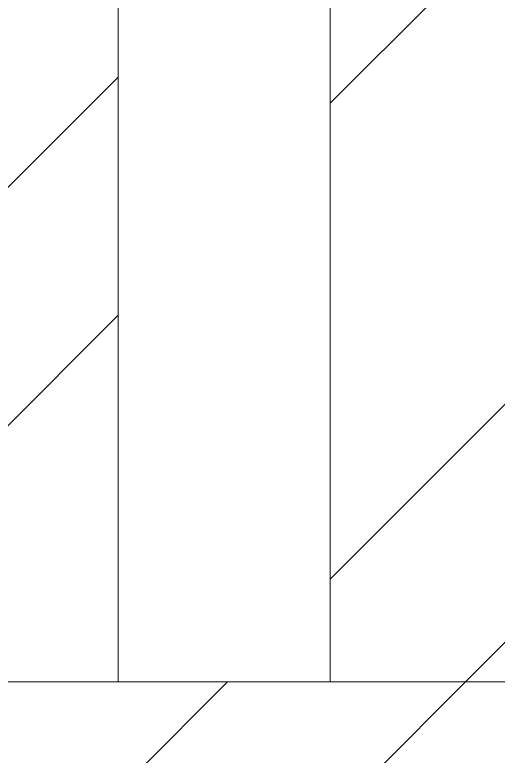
# Model space of a CAD drawing. Header units: millimetres. Extents: x -515342 to 330399, y -224905 to 507333.
# Drawn here: x 137072.4 to 137391.5, y 105402.4 to 105891.9 of the extents above; entities that cross this region are included whole.
import ezdxf

# ---------------------------------------------------------------- set-up
doc = ezdxf.new("R2010")
doc.units = ezdxf.units.MM
for name, color, linetype, lineweight in [('Стены внутренние', 7, 'Continuous', 0), ('Стены наружные', 7, 'Continuous', 0), ('Стены несущие', 7, 'Continuous', 0), ('Стены перегородки', 7, 'Continuous', 0)]:
    doc.layers.add(name, color=color, linetype=linetype, lineweight=lineweight)
pattern_1 = [(45, (136801.12, 95610.5), (-235.732, 235.732), []), (45, (136958.28, 95610.5), (-235.732, 235.732), [])]

msp = doc.modelspace()

# ---------------------------------------------------------------- hatches: boundary and pattern name
at = {"layer": 'Стены внутренние'}
h = msp.add_hatch(dxfattribs=at)
h.set_pattern_fill('FP_18', color=256, style=0, pattern_type=2)
h.set_pattern_definition(pattern_1)
h.paths.add_polyline_path([(137312.7602, 105181.3929), (137400.5296, 105181.3929), (137400.5296, 105451.3929), (136950.5296, 105451.3929), (136950.5296, 105181.3929), (137105.5687, 105181.3929)])
at = {"layer": 'Стены наружные'}
h = msp.add_hatch(dxfattribs=at)
h.set_pattern_fill('FP_18', color=256, style=0, pattern_type=2)
h.set_pattern_definition(pattern_1)
h.paths.add_polyline_path([(137140.5296, 105451.3929), (137140.5296, 106381.3929), (137020.5296, 106381.3929), (137020.5296, 105451.3929), (137105.5687, 105451.3929)])
h = msp.add_hatch(dxfattribs=at)
h.set_pattern_fill('FP_18', color=256, style=0, pattern_type=2)
h.set_pattern_definition(pattern_1)
h.paths.add_polyline_path([(137400.5296, 105451.3929), (137400.5296, 106381.3929), (137280.5296, 106381.3929), (137280.5296, 105451.3929), (137312.7602, 105451.3929)])

# ---------------------------------------------------------------- linework, layer by layer
at = {"layer": 'Стены несущие'}
for p, q in [((137140.5296, 105451.3929), (137140.5296, 106381.3929)), ((137280.5296, 106381.3929), (137280.5296, 105451.3929)), ((137020.5296, 105451.3929), (137140.5296, 105451.3929)), ((137280.5296, 105451.3929), (137400.5296, 105451.3929))]:
    msp.add_line(p, q, dxfattribs=at)
at = {"layer": 'Стены перегородки'}
msp.add_line((137280.5296, 105451.3929), (137140.5296, 105451.3929), dxfattribs=at)

doc.saveas('drawing.dxf')
